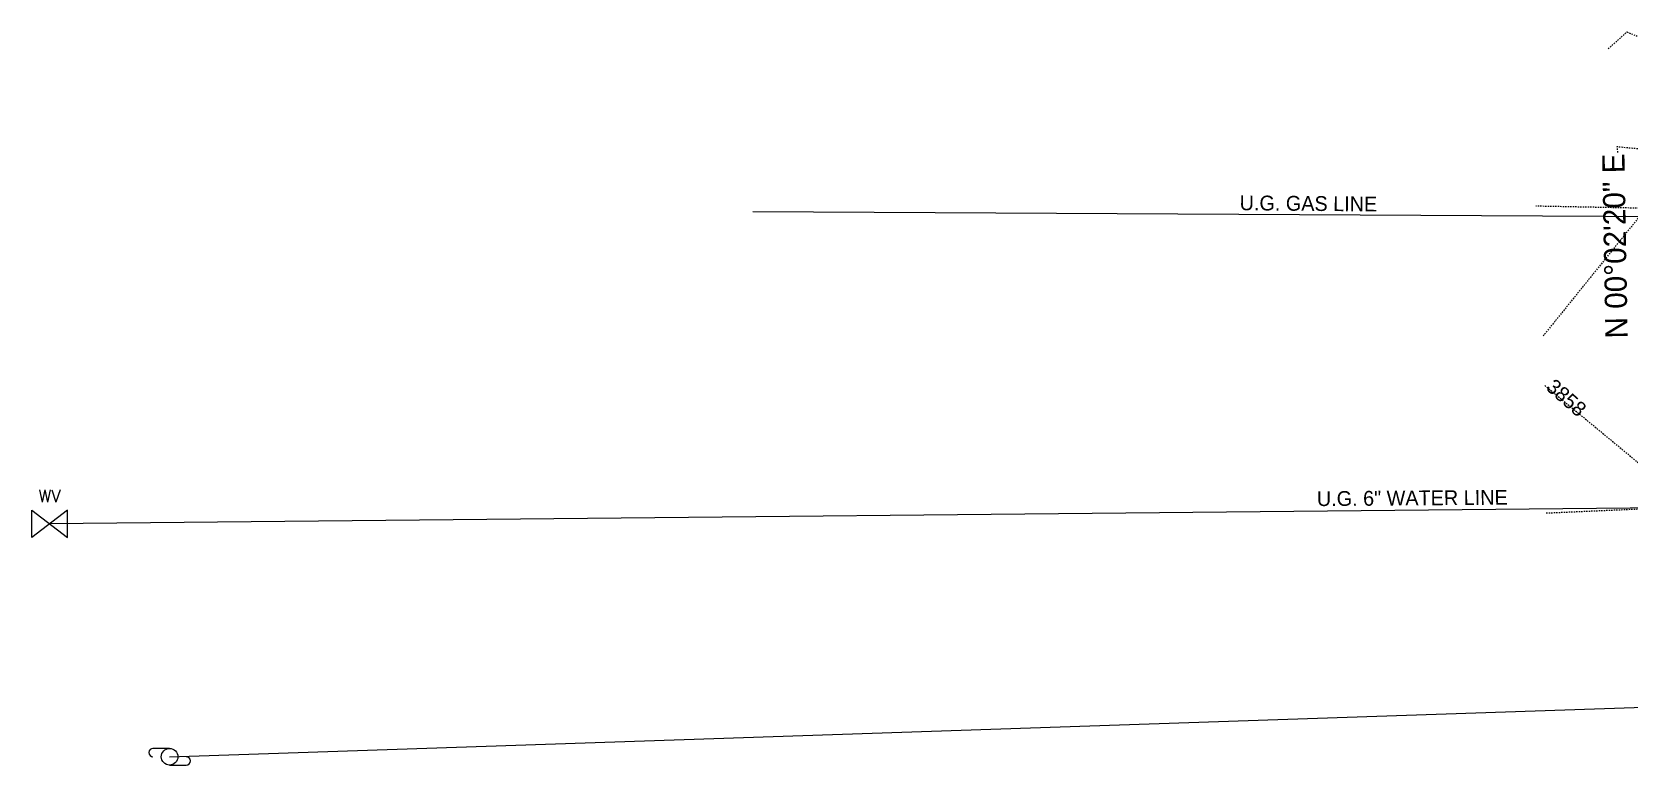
# Model space of a CAD drawing. Header units: feet. Extents: x 5839 to 12322, y 5665 to 12074.
# Drawn here: x 5839.4 to 5983.2, y 5665 to 5730.9 of the extents above; entities that cross this region are included whole.
import ezdxf
from ezdxf.enums import TextEntityAlignment as Align

# ---------------------------------------------------------------- set-up
doc = ezdxf.new("R2010")
doc.units = ezdxf.units.FT
doc.header["$MEASUREMENT"] = 0
doc.linetypes.add('HIDDEN2', pattern=[0.1875, 0.125, -0.0625])
for name, color, linetype in [('V-CONT-MNR', 15, 'HIDDEN2'), ('V-EO RD', 9, 'HIDDEN2'), ('V-POWR-OHE', 20, 'Continuous'), ('V-UG-GAS', 2, 'GAS_LINE'), ('V-UG-WATER', 4, 'Continuous')]:
    doc.layers.add(name, color=color, linetype=linetype)
doc.styles.add('CLS DIM', font='Eurosti.TTF', dxfattribs={"height": 1.333333})
doc.styles.add('S4', font='simplex', dxfattribs={"height": 0.0556})
doc.styles.get("Standard").update_dxf_attribs({"font": 'simplex.shx'})
doc.linetypes.add('GAS_LINE', pattern='A,0.5,-0.2,["GAS",Standard,S=0.1,R=0,X=-0.1,Y=-0.05],-0.25', length=0.95)

# ---------------------------------------------------------------- blocks, each defined once
blk = doc.blocks.new('u_pole')
for p, q in [((0, 0.0375), (-0.075, 0.0375)), ((0, -0.0375), (0.075, -0.0375))]:
    blk.add_line(p, q)
blk.add_circle((0, 0), 0.0375)
for centre, start, end in [((-0.075, 0.01875), 90, 270), ((0.075, -0.01875), 270, 90)]:
    blk.add_arc(centre, 0.01875, start, end)
blk = doc.blocks.new('wv')
for p, q in [((-0.0797, -0.0616), (-0.0797, 0.0616)), ((-0.0797, 0.0616), (0.0797, -0.0616)), ((0.0797, 0.0616), (-0.0797, -0.0616)), ((0.0797, -0.0616), (0.0797, 0.0616))]:
    blk.add_line(p, q)
at = {"style": 'S4'}
blk.add_text('WV', height=0.0556, dxfattribs=at).set_placement((-0.0002, 0.0976), align=Align.CENTER)

msp = doc.modelspace()

# ---------------------------------------------------------------- linework, layer by layer
at = {"layer": 'V-CONT-MNR', "flags": 128}
for points, elevation in [([(5981.3, 5729.41), (5982.98, 5730.93), (5983.68, 5730.64), (5983.74, 5730.62), (5989.82, 5728.13), (5995.87, 5726.7), (5996.15, 5726.68), (6003.83, 5725.99), (6005.08, 5725.52), (6006.08, 5726.02), (6008.51, 5726.65), (6008.91, 5726.76), (6012.77, 5728.43), (6013.5, 5728.75), (6014.25, 5728.77), (6024.06, 5727.72), (6024.26, 5727.72), (6024.65, 5727.72), (6024.86, 5727.16), (6024.9, 5727.04), (6030.76, 5723.96), (6031.51, 5723.56), (6031.77, 5723.51), (6031.99, 5723.58), (6043.11, 5723.99), (6043.33, 5723.99), (6043.25, 5724.95), (6044.01, 5724.72), (6047.82, 5723.52), (6051.86, 5717.36), (6052.02, 5717.12), (6052.8, 5717.29), (6055.16, 5717.81), (6068.45, 5720.86), (6068.49, 5720.87), (6068.5, 5720.86), (6068.95, 5720.8), (6069.19, 5720.65), (6068.69, 5720.37), (6059.51, 5715.2), (6056.21, 5712.98), (6052.07, 5709.73), (6048.53, 5706.94), (6042.27, 5703.12), (6041.55, 5702.03), (6040.99, 5701.19), (6043.61, 5699.88), (6050.34, 5696.1), (6054.27, 5694.02), (6058.52, 5691.77), (6060.95, 5690.07)], 3859), ([(5982.17, 5720.09), (5982.11, 5720.61), (5982.33, 5720.59), (5985.17, 5720.32), (5985.63, 5719.89), (5987.19, 5718.46), (5986.14, 5717.01), (5984.71, 5715.05), (5980.88, 5710.31), (5975.43, 5703.56)], 3858), ([(5975.59, 5699.11), (5981.31, 5694.39), (5984.24, 5691.96), (5994.57, 5688.47)], 3858)]:
    msp.add_lwpolyline(points, dxfattribs=dict(at, elevation=elevation))
at = {"layer": 'V-EO RD'}
for p, q in [((6000.5, 5714.74), (5974.77, 5715.25)), ((5975.72, 5687.64), (6002.16, 5688.8))]:
    msp.add_line(p, q, dxfattribs=at)
at = {"layer": 'V-POWR-OHE'}
msp.add_line((5851.82, 5665.7), (6148.48, 5675.69), dxfattribs=at)
at = {"layer": 'V-UG-GAS'}
msp.add_line((5904.31, 5714.78), (6017.51, 5714.13), dxfattribs=at)
at = {"layer": 'V-UG-WATER'}
msp.add_line((6213.42, 5690.31), (5841.02, 5686.67), dxfattribs=at)

# ---------------------------------------------------------------- block references
at = {"layer": 'V-POWR-OHE', "xscale": 20, "yscale": 20, "zscale": 20}
msp.add_blockref('u_pole', (5851.82, 5665.7), dxfattribs=at)
at = {"layer": 'V-UG-WATER', "xscale": 20, "yscale": 20, "zscale": 20}
msp.add_blockref('wv', (5841.02, 5686.67, 3856.29), dxfattribs=at)

# ---------------------------------------------------------------- texts
at = {"layer": 'V-POWR-OHE', "attachment_point": 1, "style": 'CLS DIM'}
for s, insert, char_height, width, rotation in [('N 00%%D02\'20" E', (5981.05, 5703.32), 2, 21.8769, 91.0177), ('3858', (5976.49, 5699.82, 3858), 1.333, 6.4183, 318.6568)]:
    msp.add_mtext(s, dxfattribs=dict(at, insert=insert, char_height=char_height, width=width, rotation=rotation))
at = {"layer": 'V-UG-GAS', "insert": (5948.13, 5716.22), "char_height": 1.3333, "width": 30.0931, "attachment_point": 1, "rotation": 359.4591, "style": 'CLS DIM'}
msp.add_mtext('U.G. GAS LINE', dxfattribs=at)
at = {"layer": 'V-UG-WATER', "insert": (5955.07, 5689.59), "char_height": 1.3333, "width": 30.0931, "attachment_point": 1, "rotation": 0.4269, "style": 'CLS DIM'}
msp.add_mtext('U.G. 6" WATER LINE', dxfattribs=at)

doc.saveas('drawing.dxf')
